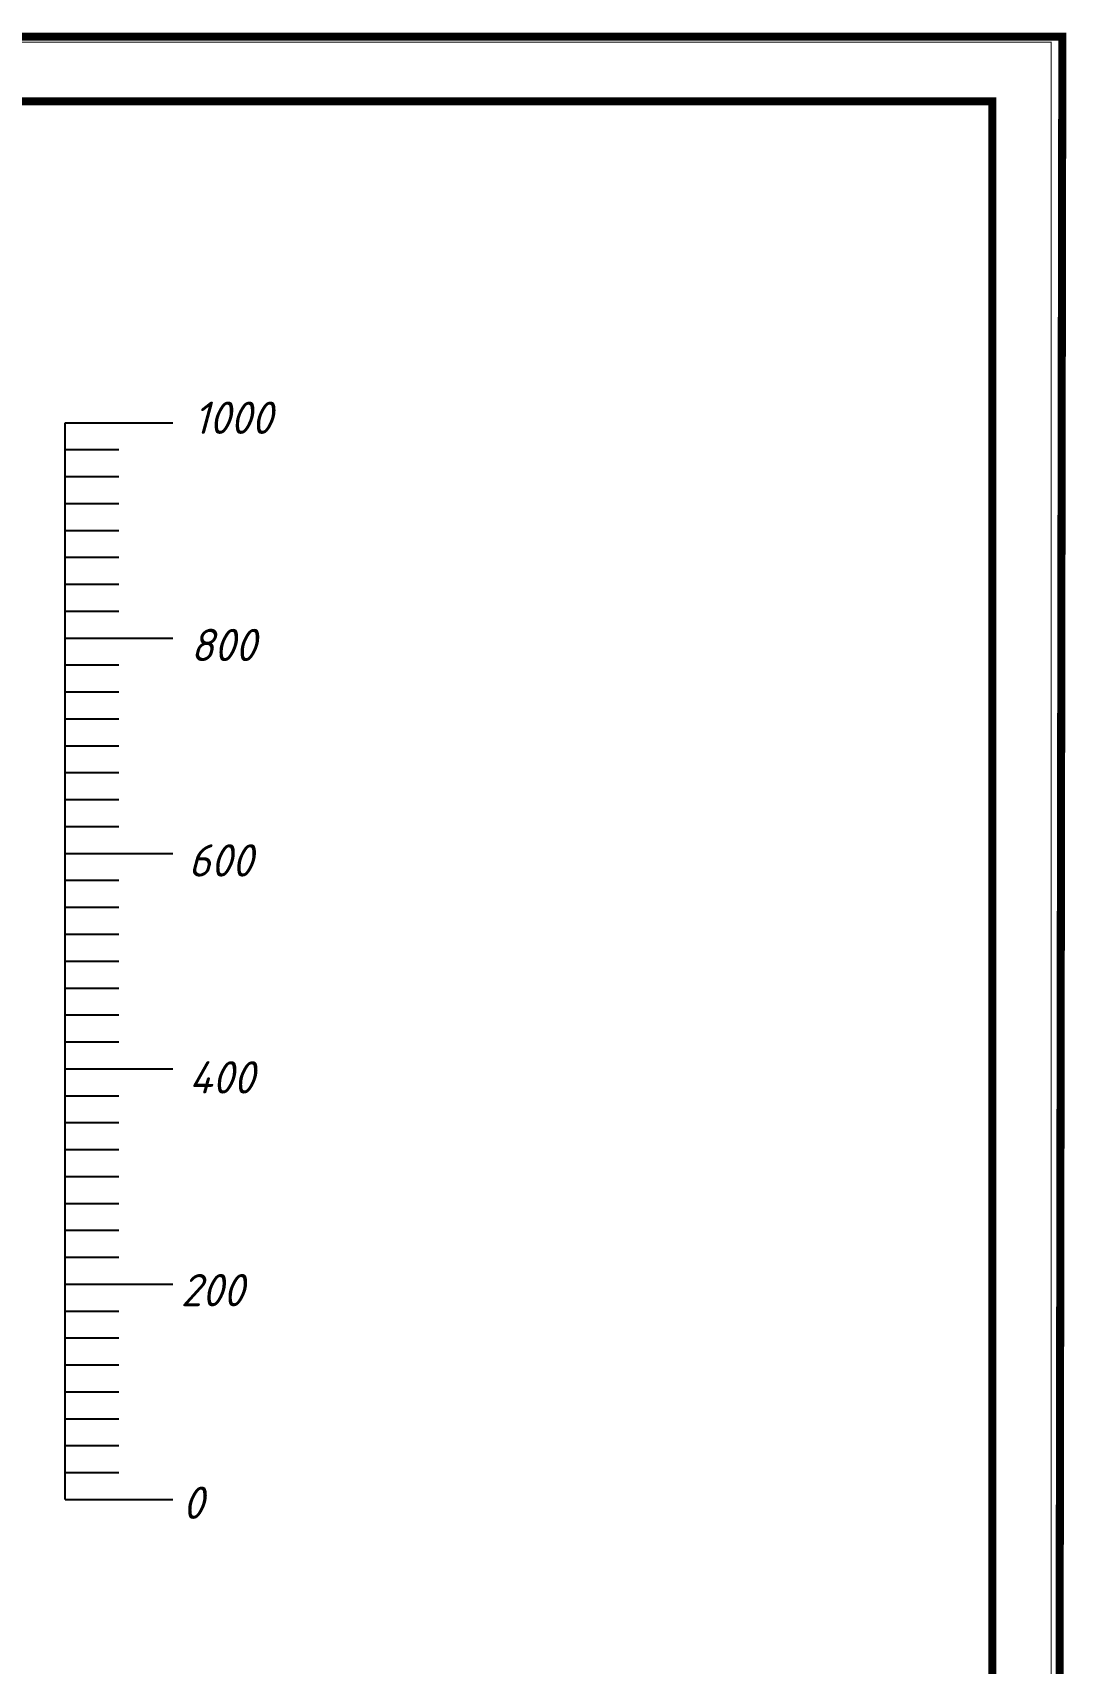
# Model space of a CAD drawing. Header units: millimetres. Extents: x 1557 to 2774, y 1107 to 1474.
# Drawn here: x 2388.2 to 2484.2, y 1322.4 to 1473.8 of the extents above; entities that cross this region are included whole.
import ezdxf

# ---------------------------------------------------------------- set-up
doc = ezdxf.new("R2010")
doc.units = ezdxf.units.MM
doc.layers.add('Mechanical3', color=76, linetype='Continuous')
doc.layers.add('Sheet', color=255, linetype='Continuous')
doc.styles.add('Gost', font='gost_type_0.ttf')

msp = doc.modelspace()

# ---------------------------------------------------------------- linework, layer by layer
for p, q in [((2391.21, 1432.582), (2391.21, 1437.582)), ((2391.21, 1437.582), (2401.21, 1437.582)), ((2391.21, 1435.082), (2396.21, 1435.082)), ((2391.21, 1427.582), (2391.21, 1432.582)), ((2391.21, 1432.582), (2396.21, 1432.582)), ((2391.21, 1430.082), (2396.21, 1430.082)), ((2391.21, 1422.582), (2391.21, 1427.582)), ((2391.21, 1427.582), (2396.21, 1427.582)), ((2391.21, 1425.082), (2396.21, 1425.082)), ((2391.21, 1417.582), (2391.21, 1422.582)), ((2391.21, 1422.582), (2396.21, 1422.582)), ((2391.21, 1420.082), (2396.21, 1420.082)), ((2391.21, 1412.582), (2391.21, 1417.582)), ((2391.21, 1417.582), (2401.21, 1417.582)), ((2391.21, 1415.082), (2396.21, 1415.082)), ((2391.21, 1407.582), (2391.21, 1412.582)), ((2391.21, 1412.582), (2396.21, 1412.582)), ((2391.21, 1410.082), (2396.21, 1410.082)), ((2391.21, 1402.582), (2391.21, 1407.582)), ((2391.21, 1407.582), (2396.21, 1407.582)), ((2391.21, 1405.082), (2396.21, 1405.082)), ((2391.21, 1397.582), (2391.21, 1402.582)), ((2391.21, 1402.582), (2396.21, 1402.582)), ((2391.21, 1400.082), (2396.21, 1400.082)), ((2391.21, 1392.582), (2391.21, 1397.582)), ((2391.21, 1397.582), (2401.21, 1397.582)), ((2391.21, 1395.082), (2396.21, 1395.082)), ((2391.21, 1387.582), (2391.21, 1392.582)), ((2391.21, 1392.582), (2396.21, 1392.582)), ((2391.21, 1390.082), (2396.21, 1390.082)), ((2391.21, 1382.582), (2391.21, 1387.582)), ((2391.21, 1387.582), (2396.21, 1387.582)), ((2391.21, 1385.082), (2396.21, 1385.082)), ((2391.21, 1377.582), (2391.21, 1382.582)), ((2391.21, 1382.582), (2396.21, 1382.582)), ((2391.21, 1380.082), (2396.21, 1380.082)), ((2391.21, 1372.582), (2391.21, 1377.582)), ((2391.21, 1377.582), (2401.21, 1377.582)), ((2391.21, 1375.082), (2396.21, 1375.082)), ((2391.21, 1367.582), (2391.21, 1372.582)), ((2391.21, 1372.582), (2396.21, 1372.582)), ((2391.21, 1370.082), (2396.21, 1370.082)), ((2391.21, 1362.582), (2391.21, 1367.582)), ((2391.21, 1367.582), (2396.21, 1367.582)), ((2391.21, 1365.082), (2396.21, 1365.082)), ((2391.21, 1357.582), (2391.21, 1362.582)), ((2391.21, 1362.582), (2396.21, 1362.582)), ((2391.21, 1360.082), (2396.21, 1360.082)), ((2391.21, 1352.582), (2391.21, 1357.582)), ((2391.21, 1357.582), (2401.21, 1357.582)), ((2391.21, 1355.082), (2396.21, 1355.082)), ((2391.21, 1347.582), (2391.21, 1352.582)), ((2391.21, 1352.582), (2396.21, 1352.582)), ((2391.21, 1350.082), (2396.21, 1350.082)), ((2391.21, 1342.582), (2391.21, 1347.582)), ((2391.21, 1347.582), (2396.21, 1347.582)), ((2391.21, 1345.082), (2396.21, 1345.082)), ((2391.21, 1337.582), (2391.21, 1342.582)), ((2391.21, 1342.582), (2396.21, 1342.582)), ((2391.21, 1340.082), (2396.21, 1340.082)), ((2391.21, 1337.582), (2401.21, 1337.582))]:
    msp.add_line(p, q)
at = {"layer": 'Mechanical3'}
msp.add_line((2391.21, 1337.582), (2401.21, 1337.582), dxfattribs=at)
at = {"layer": 'Sheet'}
for points, const_width in [([(2063.805, 1473.431), (2483.805, 1473.431), (2483.305, 1176.431), (2063.805, 1176.431), (2063.805, 1473.431)], 0.749), ([(2062.805, 1472.93), (2482.763, 1472.93), (2482.763, 1175.973), (2062.805, 1175.973), (2062.805, 1472.93)], 0.0991), ([(2083.305, 1326.431), (2071.305, 1326.431), (2071.305, 1181.431), (2477.305, 1181.431), (2477.305, 1467.43), (2083.305, 1467.43), (2083.305, 1181.431)], 0.749)]:
    msp.add_lwpolyline(points, dxfattribs=dict(at, const_width=const_width))

# ---------------------------------------------------------------- texts
at = {"char_height": 3, "attachment_point": 1, "style": 'Gost'}
for s, width, insert in [('{\\fGOST type B|b0|i1|c204|p34;1000}', 15.88495, (2403.143, 1439.539)), ('{\\fGOST type B|b0|i1|c204|p34;800}', 15.88495, (2402.862, 1418.439)), ('{\\fGOST type B|b0|i1|c204|p34;600}', 15.88495, (2402.646, 1398.429)), ('{\\fGOST type B|b0|i1|c204|p34;400}', 15.88495, (2402.713, 1378.282)), ('{\\fGOST type B|b0|i1|c204|p34;200}', 15.88495, (2401.946, 1358.523)), ('{\\fGOST type B|b0|i1|c204|p34;0}', 5.5, (2402.12, 1338.78))]:
    msp.add_mtext_dynamic_manual_height_columns(s, width=width, gutter_width=17.5, heights=[0], dxfattribs=dict(at, insert=insert))

doc.saveas('drawing.dxf')
